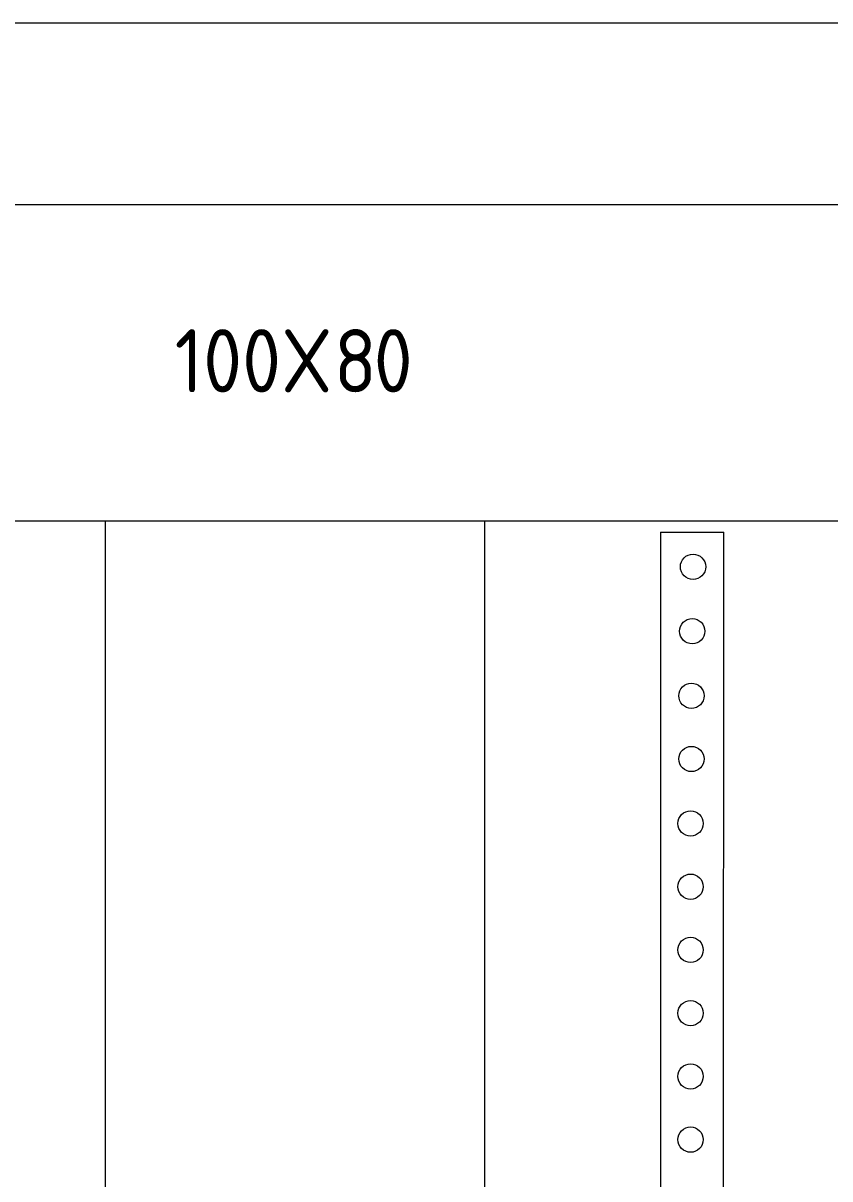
# Model space of a CAD drawing. Header units: millimetres. Extents: x 1880 to 4113, y 771 to 2990.
# Drawn here: x 2409.9 to 2665.3, y 2416.5 to 2782.1 of the extents above; entities that cross this region are included whole.
import ezdxf

# ---------------------------------------------------------------- set-up
doc = ezdxf.new("R2010")
doc.units = ezdxf.units.MM
for name, color, linetype in [('000-PI-ORMAR', 2, 'Continuous'), ('000-PI_TEXT', 7, 'Continuous'), ('002-PI-Kabelska kanalica', 150, 'Continuous'), ('004-PI-DIN Šina', 3, 'Continuous')]:
    doc.layers.add(name, color=color, linetype=linetype)
doc.styles.add('PI0', font='isocpeur.ttf', dxfattribs={"width": 0.9})

msp = doc.modelspace()

# ---------------------------------------------------------------- linework, layer by layer
at = {"layer": '000-PI-ORMAR', "color": 0, "linetype": 'ByBlock', "lineweight": 0}
msp.add_line((2848.2, 2782.12), (2037.2, 2782.12), dxfattribs=at)
at = {"layer": '002-PI-Kabelska kanalica', "color": 0, "linetype": 'ByBlock', "lineweight": 0}
for p, q in [((2113.2, 2724.72), (3884.2, 2724.72)), ((2113.2, 2624.72), (3884.2, 2624.72)), ((2435.95, 2624.72), (2555.95, 2624.72)), ((2435.95, 2624.72), (2435.95, 1193.72)), ((2555.95, 2624.72), (2555.95, 1193.72))]:
    msp.add_line(p, q, dxfattribs=at)
at = {"layer": '004-PI-DIN Šina', "color": 0, "linetype": 'ByBlock', "lineweight": 0}
for p, q in [((2611.7, 2621.13), (2611.18, 1193.72)), ((2611.7, 2621.13), (2631.7, 2621.13)), ((2631.18, 1193.72), (2631.7, 2621.13))]:
    msp.add_line(p, q, dxfattribs=at)
at = {"layer": '004-PI-DIN Šina', "color": 0, "linetype": 'ByBlock', "lineweight": 0, "ltscale": 0.01}
for centre in [(2621.95, 2610.16), (2621.95, 2610.16), (2621.7, 2589.76), (2621.7, 2589.76), (2621.7, 2589.76), (2621.44, 2569.36), (2621.44, 2549.36), (2621.18, 2528.96), (2621.18, 2508.96), (2621.18, 2488.96), (2621.18, 2468.96), (2621.18, 2448.96), (2621.18, 2428.96)]:
    msp.add_circle(centre, 4, dxfattribs=at)

# ---------------------------------------------------------------- texts
at = {"layer": '000-PI_TEXT', "color": 0, "style": 'PI0', "width": 0.9}
for s, p in [('100X', (2457.9, 2665.32)), ('8', (2508.3, 2665.32)), ('0', (2520.9, 2665.32))]:
    msp.add_text(s, height=20, dxfattribs=at).set_placement(p)

doc.saveas('drawing.dxf')
